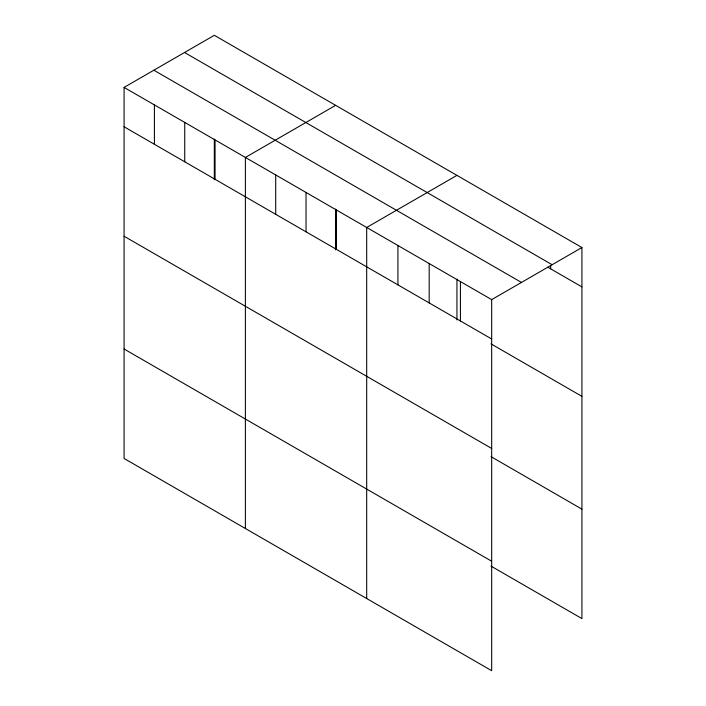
<?xml version="1.0" encoding="UTF-8"?>
<svg xmlns="http://www.w3.org/2000/svg" width="706" height="706" viewBox="0 0 706 706"><rect width="100%" height="100%" fill="white"/><g stroke="black" fill="none" stroke-linecap="round" stroke-linejoin="round"><path stroke-width="1.06" d="M124.079 87.403L491.676 299.626L491.676 670.7L124.079 458.468L124.079 87.403L214.324 35.3L581.92 247.532L581.92 618.597L491.023 566.124M335.632 105.335L245.388 157.438L245.388 528.503M456.941 175.37L366.696 227.473L366.696 598.538M491.676 299.626L581.92 247.532M184.548 52.491L552.136 264.724M547.83 267.221L581.92 286.901M153.864 70.212L521.452 282.435M124.079 126.771L491.676 338.995M491.023 343.884L581.92 396.357M124.079 236.228L491.676 448.46M491.023 456.658L581.92 509.141M124.079 349.011L491.676 561.235M550.671 265.58L550.671 268.854M460.427 281.588L460.427 320.956M456.941 279.126L456.941 319.906M429.186 263.55L429.186 302.918M397.937 245.511L397.937 284.88M336.365 209.964L336.365 249.333M335.632 209.091L335.632 249.871M306.042 192.456L306.042 231.824M275.711 174.947L275.711 214.315M215.056 139.929L215.056 179.298M214.324 139.056L214.324 179.836M184.734 122.42L184.734 161.789M154.411 104.912L154.411 144.28"/></g></svg>
